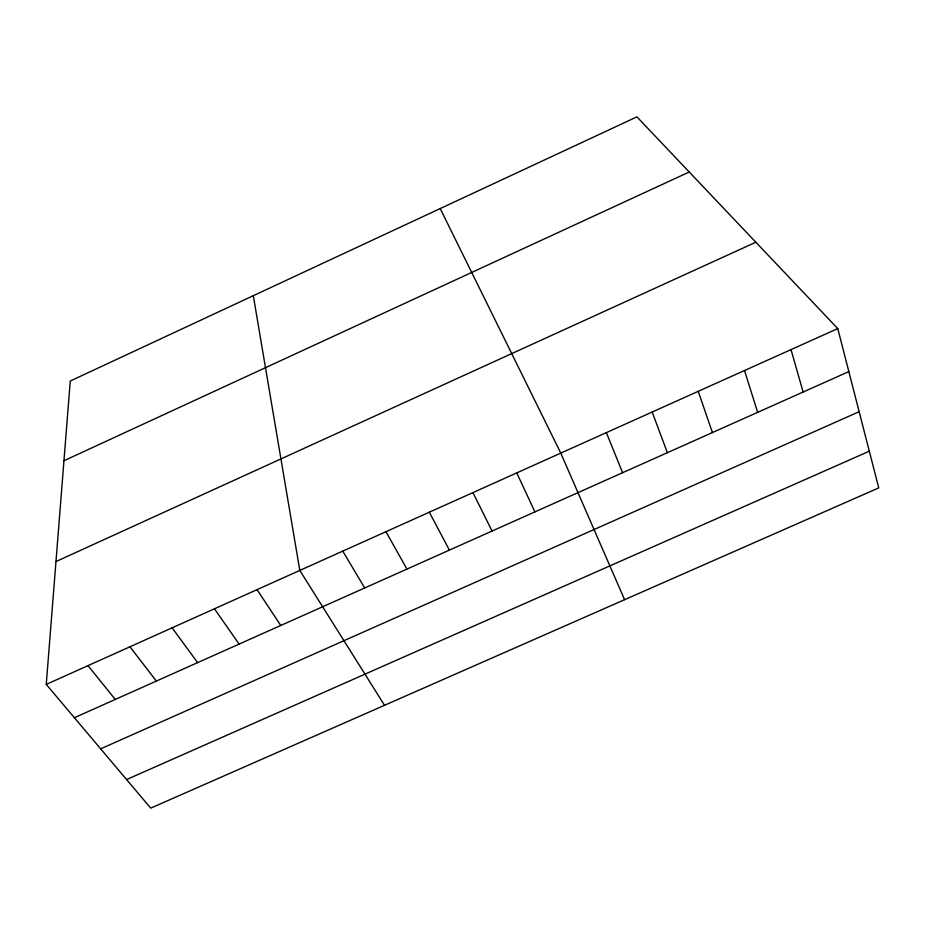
<?xml version="1.0" encoding="UTF-8"?>
<svg xmlns="http://www.w3.org/2000/svg" width="925" height="925" viewBox="0 0 925 925"><rect width="100%" height="100%" fill="white"/><g stroke="black" fill="none" stroke-linecap="round" stroke-linejoin="round"><path stroke-width="1.39" d="M46.25 684.407L70.265 381.019L636.92 116.862L837.772 328.595L878.75 487.891L150.717 808.138L46.25 684.407L837.772 328.595M63.952 460.754L689.229 172.004M55.974 561.556L755.852 242.223M74.37 717.719L848.838 371.596M100.652 748.834L859.152 411.694M126.586 779.555L869.315 451.192M88.002 665.642L115.267 699.439M129.963 646.783L156.36 681.077M172.119 627.832L197.638 662.635M214.473 608.789L239.101 644.101M257.034 589.653L280.772 625.473M384.522 705.289L299.804 570.424L253.311 295.688M342.77 551.115L364.693 587.965M385.956 531.702L406.942 569.083M429.339 512.196L449.4 550.109M472.941 492.597L492.065 531.043M440.208 208.564L560.781 453.111L624.583 599.689M516.751 472.906L534.916 511.883M606.361 432.623L622.571 472.71M652.183 412.018L667.376 452.695M698.225 391.321L712.412 432.565M744.509 370.52L757.656 412.342M791.025 349.604L803.131 392.015"/></g></svg>
